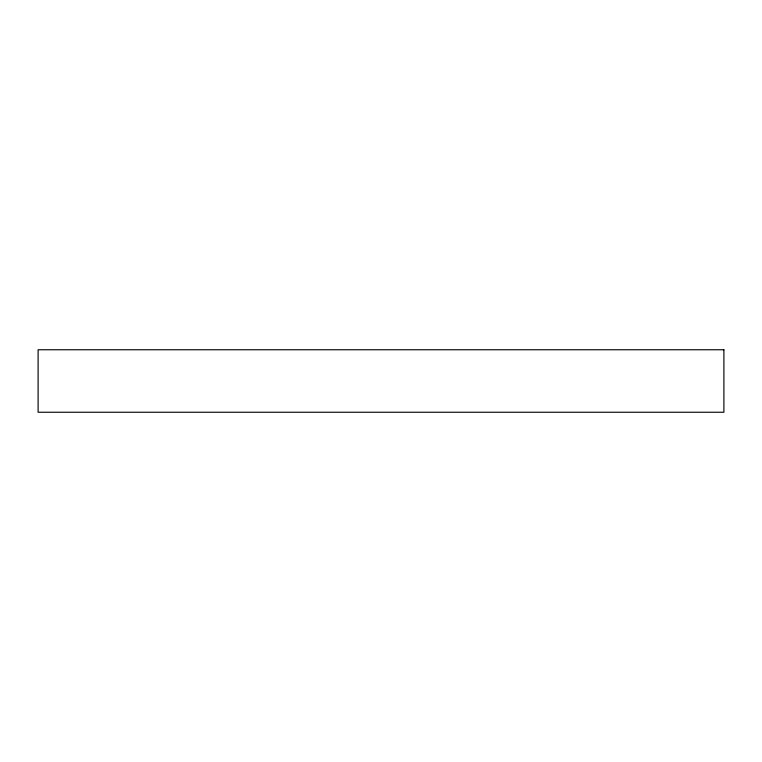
<?xml version="1.0" encoding="UTF-8"?>
<svg xmlns="http://www.w3.org/2000/svg" width="762" height="762" viewBox="0 0 762 762"><rect width="100%" height="100%" fill="white"/><g stroke="black" fill="none" stroke-linecap="round" stroke-linejoin="round"><path stroke-width="1.14" d="M723.9 349.758L38.1 349.758L38.1 412.242L723.9 412.242L723.9 349.758"/></g></svg>
